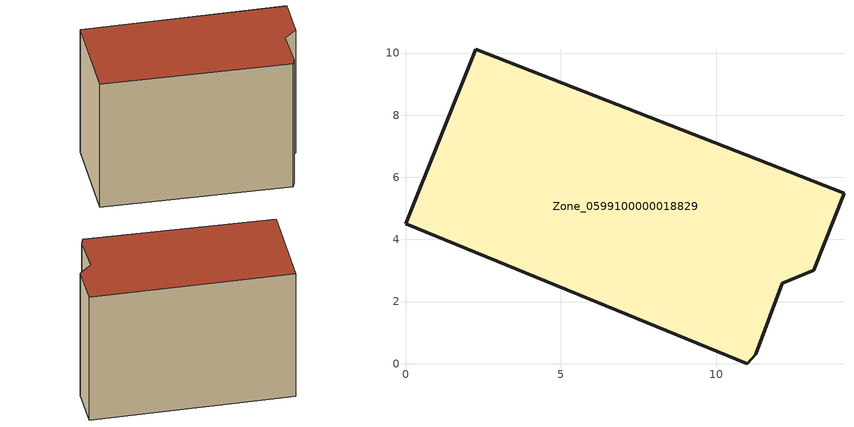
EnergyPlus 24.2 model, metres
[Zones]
Zone_0599100000018829
 floor ground (C_G): 0,4.5 2.26,10.12 14.11,5.49 13.13,3.01 12.12,2.59 11.27,0.31 10.99,0 z0
 wall outside (C_F): 10.99,0 11.27,0.31 12.12,2.59 13.13,3.01 14.11,5.49 2.26,10.12 0,4.5 10.99,0 z0:8.91
 roof outside (C_R): 2.26,10.12 0,4.5 10.99,0 11.27,0.31 12.12,2.59 13.13,3.01 14.11,5.49 z8.91
[BUILDING]
Pand.0599100000018829: North Axis=0; Terrain=City; Loads Convergence Tolerance Value=0.04; Temperature Convergence Tolerance Value=0.4; Solar Distribution=FullExterior; Maximum Number of Warmup Days=25; Minimum Number of Warmup Days=1
[Site:Location]
Rotterdam.The.Hague.AP_ZH_NLD Design_Conditions: Latitude=51.96; Longitude=4.45; Time Zone=1; Elevation=-4.5
[SITE:GROUNDTEMPERATURE:BUILDINGSURFACE]
18, 18, 18, 18, 18, 18, 18, 18, 18, 18, 18, 18
[MATERIAL] Thermal Absorptance=0.9; Solar Absorptance=0.7; Visible Absorptance=0.7
Name | Roughness | Thickness | Conductivity | Density | Specific Heat
G.TI.1946 | MediumSmooth | 0.15 | 1 | 540 | 1210
F.TI.1946 | Rough | 0.3 | 0.857143 | 1920 | 840
R.TI.1946 | MediumRough | 0.2 | 0.1 | 1500 | 1000
[CONSTRUCTION]
C_G: G.TI.1946
C_F: F.TI.1946
C_R: R.TI.1946
[ZONE]
Zone_0599100000018829: Type=1; Multiplier=1; Ceiling Height=Autocalculate; Volume=Autocalculate; Floor Area=autocalculate; Part of Total Floor Area=Yes
[ZONEINFILTRATION:DESIGNFLOWRATE]
Infil_Zone_0599100000018829: Zone or ZoneList or Space or SpaceList=Zone_0599100000018829; Schedule=AlwaysOn; Design Flow Rate Calculation Method=Flow/Area; Flow Rate per Floor Area=0.003; Constant Term Coefficient=1; Temperature Term Coefficient=0; Velocity Term Coefficient=0; Velocity Squared Term Coefficient=0
[HVACTEMPLATE:ZONE:IDEALLOADSAIRSYSTEM]
Zone_0599100000018829: Maximum Heating Supply Air Temperature=50; Minimum Cooling Supply Air Temperature=13; Maximum Heating Supply Air Humidity Ratio=0.0156; Minimum Cooling Supply Air Humidity Ratio=0.0077; Heating Limit=NoLimit; Cooling Limit=NoLimit; Dehumidification Control Type=ConstantSensibleHeatRatio; Cooling Sensible Heat Ratio=0.7; Dehumidification Setpoint=60; Humidification Control Type=None; Humidification Setpoint=30; Outdoor Air Method=None; Outdoor Air Flow Rate per Person=0.00944; Outdoor Air Flow Rate per Zone Floor Area=0; Outdoor Air Flow Rate per Zone=0; Demand Controlled Ventilation Type=None; Outdoor Air Economizer Type=NoEconomizer; Heat Recovery Type=None; Sensible Heat Recovery Effectiveness=0.7; Latent Heat Recovery Effectiveness=0.65
[ZONECONTROL:THERMOSTAT]
ThermostatControl_Zone_0599100000018829: Zone or ZoneList=Zone_0599100000018829; Control Type Schedule=DualSetpointControlType; Control 1=Thermostat_Zone_0599100000018829; Temperature Difference Between Cutout And Setpoint=0
[THERMOSTATSETPOINT:DUALSETPOINT]
Thermostat_Zone_0599100000018829: Heating Setpoint Temperature Schedule=HeatingSetpoint_Zone_0599100000018829; Cooling Setpoint Temperature Schedule=CoolingSetpoint_Zone_0599100000018829
[SCHEDULE:COMPACT]
HeatingSetpoint_Zone_0599100000018829: Through: 12/31, For: AllDays, Until: 24:00, 21
CoolingSetpoint_Zone_0599100000018829: Through: 12/31, For: AllDays, Until: 24:00, 24
DualSetpointControlType: Through: 12/31, For: AllDays, Until: 24:00, 4
AlwaysOn: Through: 12/31, For: AllDays, Until: 24:00, 1
